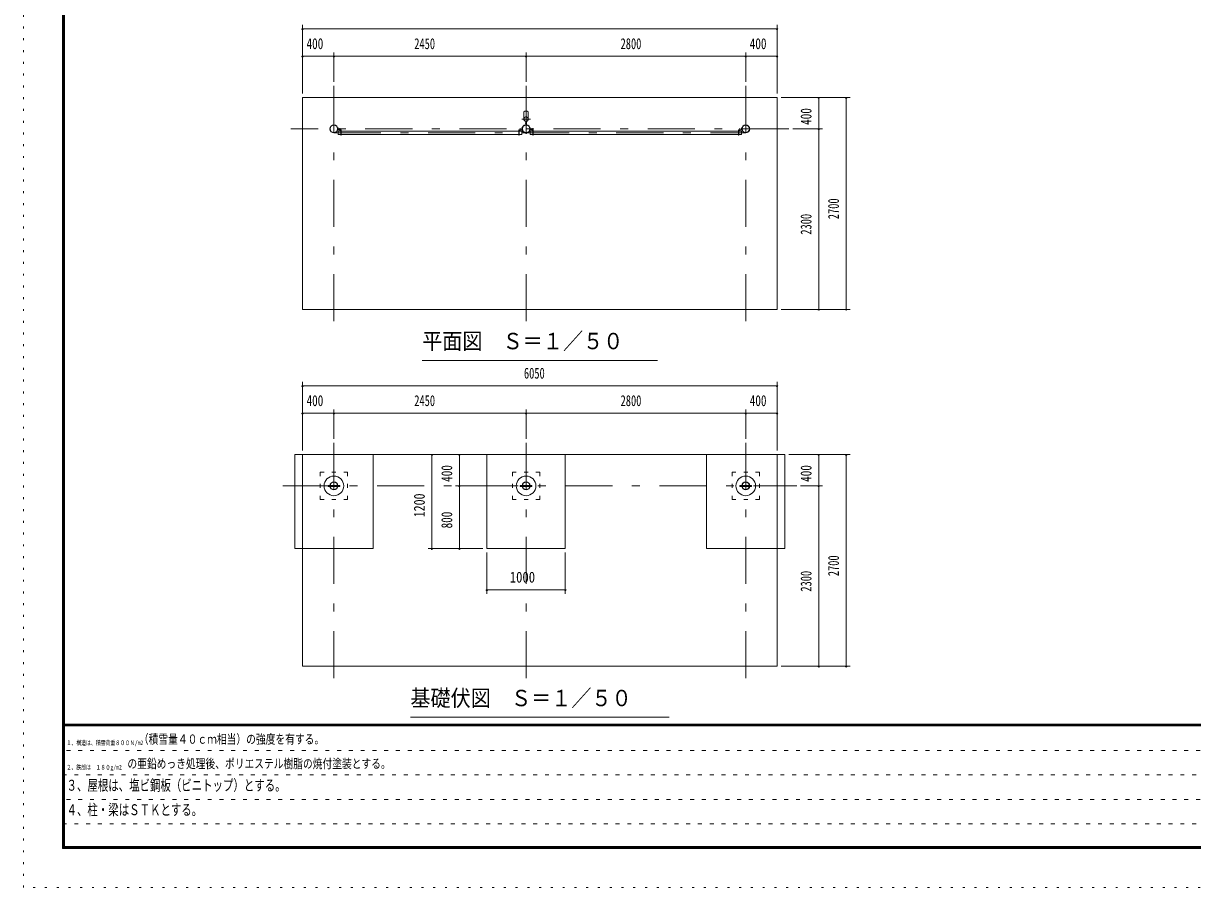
# Model space of a CAD drawing. Units: millimetres, scale not verified. Extents: x -22929 to 22939, y -10500 to 10500.
# Drawn here: x -6761 to 8145, y -10500 to 515 of the extents above; entities that cross this region are included whole.
import ezdxf
from ezdxf.enums import TextEntityAlignment as Align

# ---------------------------------------------------------------- set-up
doc = ezdxf.new("R2010")
doc.units = ezdxf.units.MM
doc.header["$LTSCALE"] = 50
for name, pattern in [('USER1', [3, 1, -2]), ('USER3', [24, 12, -5, 2, -5]), ('USER4', [3, 0.5, -2.5])]:
    doc.linetypes.add(name, pattern=pattern)
doc.layers.add('0-1_0-F1TEXT', color=7, linetype='Continuous')
for name, color, linetype, lineweight in [('0-2_1-05BOLD', 7, 'Continuous', 18), ('0-3_1-25CENTER', 3, 'USER3', 18), ('0-5_1-55DIM', 3, 'Continuous', 18), ('0-C_F-F1PAPER', 5, 'Continuous', 18), ('0-D_F-E_J_ADD', 5, 'USER4', 18)]:
    doc.layers.add(name, color=color, linetype=linetype, lineweight=lineweight)
doc.styles.add('ＭＳ ゴシック', font='')
doc.styles.get('ＭＳ ゴシック').set_extended_font_data('MS Gothic')

msp = doc.modelspace()

# ---------------------------------------------------------------- linework, layer by layer
at = {"layer": '0-2_1-05BOLD'}
for p, q in [((-379.89, -695.56), (-379.89, -610.98)), ((-356.99, -733.82), (-356.99, -777.13)), ((-355.39, -778.62), (-355.39, -732.42)), ((-349.39, -732.42), (-349.39, -778.62)), ((-347.79, -777.13), (-347.79, -733.82)), ((-324.89, -610.98), (-324.89, -695.56)), ((-2746.39, -839.33), (-2716.8, -839.33)), ((-2716.8, -842.53), (-2746.39, -842.53)), ((-2714.8, -844.53), (-2714.8, -910.33)), ((-2711.6, -857.13), (-443.19, -857.13)), ((-437.99, -839.33), (-408.39, -839.33)), ((-408.39, -842.53), (-437.99, -842.53)), ((-264.79, -857.13), (-299.89, -857.13)), ((-296.39, -839.33), (-266.79, -839.33)), ((-266.79, -842.53), (-296.39, -842.53)), ((2356.81, -857.13), (-261.59, -857.13)), ((2395.1, -857.13), (2360.01, -857.13)), ((2362.01, -839.33), (2391.61, -839.33)), ((2391.61, -842.53), (2362.01, -842.53)), ((2395.1, -899.83), (2395.1, -857.13)), ((-2714.8, -899.83), (-2749.89, -899.83)), ((-443.19, -899.83), (-2711.6, -899.83)), ((-261.59, -899.83), (2356.81, -899.83)), ((2360.01, -899.83), (2395.1, -899.83)), ((2947.61, -4979.33), (-3302.39, -4979.33)), ((-852.39, -4979.33), (-852.39, -6179.33)), ((-2848.54, -5372.83), (-2756.25, -5372.83)), ((-2756.25, -5385.83), (-2848.54, -5385.83)), ((-2752.01, -5372.83), (-2727.39, -5372.83)), ((-306.25, -5372.83), (-398.54, -5372.83)), ((-398.54, -5385.83), (-306.25, -5385.83)), ((-277.39, -5372.83), (-302.01, -5372.83)), ((2397.22, -5372.83), (2372.61, -5372.83)), ((2493.75, -5372.83), (2401.46, -5372.83)), ((2401.46, -5385.83), (2493.75, -5385.83))]:
    msp.add_line(p, q, dxfattribs=at)
msp.add_lwpolyline([(-3202.39, -3129.33), (2847.6, -3129.33), (2847.6, -429.33), (-3202.39, -429.33)], close=True, dxfattribs=at)
for points in [[(-2748.4, -837.33), (-2748.4, -817.33), (-2751.6, -817.33), (-2751.6, -837.33)], [(-2749.89, -899.83), (-2749.89, -857.13), (-2714.8, -857.13)], [(-2714.8, -910.33), (-2711.6, -910.33), (-2711.6, -844.53)], [(-439.99, -844.53), (-439.99, -910.33), (-443.19, -910.33), (-443.19, -844.53)], [(-439.99, -857.13), (-404.9, -857.13), (-404.9, -899.83), (-439.99, -899.83)], [(-406.39, -837.33), (-406.39, -817.33), (-403.19, -817.33), (-403.19, -837.33)], [(-301.59, -837.33), (-301.59, -817.33), (-298.39, -817.33), (-298.39, -837.33)], [(-299.89, -857.13), (-299.89, -899.83), (-264.79, -899.83)], [(-264.79, -844.53), (-264.79, -910.33), (-261.59, -910.33), (-261.59, -844.53)], [(2360.01, -844.53), (2360.01, -910.33), (2356.81, -910.33), (2356.81, -844.53)], [(2393.61, -837.33), (2393.61, -817.33), (2396.81, -817.33), (2396.81, -837.33)], [(-3302.39, -4979.33), (-3302.39, -6179.33), (-2302.39, -6179.33), (-2302.39, -4979.33)], [(-3202.39, -4979.33), (-3202.39, -7679.32), (2847.6, -7679.32), (2847.6, -4979.33)], [(-852.39, -6179.33), (147.61, -6179.33), (147.61, -4979.33)], [(2947.61, -4979.33), (2947.61, -6179.33), (1947.6, -6179.33), (1947.6, -4979.33)], [(-2852.78, -5385.83), (-2877.39, -5385.83), (-2877.39, -5372.83), (-2852.78, -5372.83)], [(-2727.39, -5372.83), (-2727.39, -5385.83), (-2752.01, -5385.83)], [(-402.78, -5372.83), (-427.39, -5372.83), (-427.39, -5385.83), (-402.78, -5385.83)], [(-302.01, -5385.83), (-277.39, -5385.83), (-277.39, -5372.83)], [(2372.61, -5372.83), (2372.61, -5385.83), (2397.22, -5385.83)], [(2497.99, -5385.83), (2522.61, -5385.83), (2522.61, -5372.83), (2497.99, -5372.83)]]:
    msp.add_lwpolyline(points, dxfattribs=at)
at = {"layer": '0-2_1-05BOLD', "linetype": 'USER1'}
for points in [[(-2627.39, -5204.33), (-2977.39, -5204.33), (-2977.39, -5554.33), (-2627.39, -5554.33)], [(-177.39, -5204.33), (-527.39, -5204.33), (-527.39, -5554.33), (-177.39, -5554.33)], [(2272.61, -5204.33), (2272.61, -5554.33), (2622.61, -5554.33), (2622.61, -5204.33)]]:
    msp.add_lwpolyline(points, close=True, dxfattribs=at)
at = {"layer": '0-2_1-05BOLD'}
for centre, radius in [((-352.39, -705.08), 27.5), ((-352.39, -673.73), 2.25), ((-2802.39, -829.33), 50.8), ((-2802.39, -829.33), 46.6), ((-352.39, -829.33), 50.8), ((-352.39, -829.33), 46.6), ((-352.39, -883.98), 2.25), ((2447.61, -829.33), 50.8), ((2447.61, -829.33), 46.6), ((-2802.39, -5379.33), 125), ((-2802.39, -5379.33), 50.8), ((-2802.39, -5379.33), 46.6), ((-352.39, -5379.33), 125), ((-352.39, -5379.33), 50.8), ((-352.39, -5379.33), 46.6), ((2447.6, -5379.33), 125), ((2447.6, -5379.33), 50.8), ((2447.6, -5379.33), 46.6)]:
    msp.add_circle(centre, radius, dxfattribs=at)
for centre, radius, start, end in [((-352.39, -705.08), 29.1, 95.93016, 260.90512), ((-352.39, -646.48), 44.9, 52.23546, 127.76454), ((-352.39, -722.48), 44.9, 109.58864, 127.76454), ((-352.39, -673.73), 3.85, 321.34222, 270), ((-352.39, -705.08), 29.1, 279.09488, 90), ((-352.39, -722.48), 44.9, 52.23546, 70.41136), ((-2746.39, -837.33), 5.2, 180, 270), ((-2746.39, -837.33), 2, 180, 270), ((-2716.8, -844.53), 5.2, 0, 90), ((-2716.8, -844.53), 2, 0, 90), ((-437.99, -844.53), 5.2, 90, 180), ((-437.99, -844.53), 2, 90, 180), ((-408.39, -837.33), 2, 270, 0), ((-408.39, -837.33), 5.2, 270, 0), ((-352.39, -829.33), 52.4, 95.03447, 266.65567), ((-352.39, -883.98), 3.85, 90, 37.90752), ((-352.39, -829.33), 52.4, 270, 84.95879), ((-296.39, -837.33), 5.2, 180, 270), ((-296.39, -837.33), 2, 180, 270), ((-266.79, -844.53), 5.2, 0, 90), ((-266.79, -844.53), 2, 0, 90), ((2362.01, -844.53), 5.2, 90, 180), ((2362.01, -844.53), 2, 90, 180), ((2391.61, -837.33), 2, 270, 0), ((2391.61, -837.33), 5.2, 270, 0)]:
    msp.add_arc(centre, radius, start, end, dxfattribs=at)
at = {"layer": '0-3_1-25CENTER'}
for p, q in [((-2802.39, -279.33), (-2802.39, -3279.33)), ((-352.39, -3279.33), (-352.39, -279.33)), ((2447.61, -279.33), (2447.61, -3279.33)), ((-297.39, -705.08), (-407.39, -705.08)), ((2997.6, -829.33), (-3352.39, -829.33)), ((-2802.39, -878.48), (2447.61, -878.48)), ((-2726.59, -820.33), (-2726.59, -862.13)), ((-428.2, -862.13), (-428.2, -820.33)), ((-363.16, -755.56), (-341.63, -755.56)), ((-276.59, -820.33), (-276.59, -862.13)), ((2371.81, -862.13), (2371.81, -820.33)), ((-2802.39, -7829.32), (-2802.39, -4829.33)), ((-352.39, -7829.32), (-352.39, -4829.33)), ((2447.61, -4829.33), (2447.61, -7829.32)), ((-3452.39, -5379.33), (3097.6, -5379.33))]:
    msp.add_line(p, q, dxfattribs=at)
at = {"layer": '0-5_1-55DIM'}
for p, q in [((-3202.39, -379.33), (-3202.39, 495.67)), ((2847.6, 495.67), (2847.6, -379.33)), ((-3192.39, 445.67), (-3212.39, 445.67)), ((-3202.39, 445.67), (2847.6, 445.67)), ((2857.6, 445.67), (2837.6, 445.67)), ((-3192.39, 95.67), (-3212.39, 95.67)), ((-3202.39, 95.67), (-2802.39, 95.67)), ((-2792.39, 95.67), (-2812.39, 95.67)), ((-2802.39, 145.67), (-2802.39, -229.33)), ((-2802.39, 95.67), (-352.39, 95.67)), ((-342.39, 95.67), (-362.39, 95.67)), ((-352.39, -229.33), (-352.39, 145.67)), ((-352.39, 95.67), (2447.61, 95.67)), ((2457.61, 95.67), (2437.61, 95.67)), ((2447.61, -229.33), (2447.61, 145.67)), ((2447.61, 95.67), (2847.6, 95.67)), ((2857.6, 95.67), (2837.6, 95.67)), ((2897.6, -429.33), (3777.61, -429.33)), ((3387.6, -429.33), (3367.6, -429.33)), ((3377.6, -829.33), (3377.6, -429.33)), ((3737.61, -429.33), (3717.61, -429.33)), ((3727.61, -3129.33), (3727.61, -429.33)), ((3427.6, -829.33), (3047.6, -829.33)), ((3387.6, -829.33), (3367.6, -829.33)), ((3377.6, -3129.33), (3377.6, -829.33)), ((2897.6, -3129.33), (3777.61, -3129.33)), ((3387.6, -3129.33), (3367.6, -3129.33)), ((3737.61, -3129.33), (3717.61, -3129.33)), ((-1677.39, -3779.33), (1322.61, -3779.33)), ((-3192.39, -4104.33), (-3212.39, -4104.33)), ((-3202.39, -4054.33), (-3202.39, -4929.33)), ((-3202.39, -4104.33), (2847.6, -4104.33)), ((2857.6, -4104.33), (2837.6, -4104.33)), ((2847.6, -4929.33), (2847.6, -4054.33)), ((-3192.39, -4454.33), (-3212.39, -4454.33)), ((-3202.39, -4454.33), (-2802.39, -4454.33)), ((-2792.39, -4454.33), (-2812.39, -4454.33)), ((-2802.39, -4779.33), (-2802.39, -4404.33)), ((-2802.39, -4454.33), (-352.39, -4454.33)), ((-342.39, -4454.33), (-362.39, -4454.33)), ((-352.39, -4779.33), (-352.39, -4404.33)), ((-352.39, -4454.33), (2447.61, -4454.33)), ((2457.61, -4454.33), (2437.61, -4454.33)), ((2447.61, -4404.33), (2447.61, -4779.33)), ((2447.61, -4454.33), (2847.6, -4454.33)), ((2857.6, -4454.33), (2837.6, -4454.33)), ((-902.39, -4979.33), (-1602.39, -4979.33)), ((-1542.39, -4979.33), (-1562.39, -4979.33)), ((-1552.39, -6179.33), (-1552.39, -4979.33)), ((-1192.39, -4979.33), (-1212.39, -4979.33)), ((-1202.39, -5379.33), (-1202.39, -4979.33)), ((3777.61, -4979.33), (2997.61, -4979.33)), ((3387.6, -4979.33), (3367.6, -4979.33)), ((3377.6, -5379.33), (3377.6, -4979.33)), ((3737.61, -4979.33), (3717.61, -4979.33)), ((3727.61, -7679.32), (3727.61, -4979.33)), ((-1252.39, -5379.33), (-902.39, -5379.33)), ((-1192.39, -5379.33), (-1212.39, -5379.33)), ((-1202.39, -6179.33), (-1202.39, -5379.33)), ((3147.61, -5379.33), (3427.6, -5379.33)), ((3387.6, -5379.33), (3367.6, -5379.33)), ((3377.6, -7679.32), (3377.6, -5379.33)), ((-902.39, -6179.33), (-1602.39, -6179.33)), ((-1542.39, -6179.33), (-1562.39, -6179.33)), ((-1192.39, -6179.33), (-1212.39, -6179.33)), ((-852.39, -6229.33), (-852.39, -6754.33)), ((147.61, -6754.33), (147.61, -6229.33)), ((-842.39, -6704.33), (-862.39, -6704.33)), ((-852.39, -6704.33), (147.61, -6704.33)), ((157.61, -6704.33), (137.61, -6704.33)), ((2897.6, -7679.32), (3777.61, -7679.32)), ((3387.6, -7679.32), (3367.6, -7679.32)), ((3737.61, -7679.32), (3717.61, -7679.32)), ((1472.61, -8329.32), (-1827.39, -8329.32))]:
    msp.add_line(p, q, dxfattribs=at)
for centre in [(-3202.39, 445.67), (2847.6, 445.67), (-3202.39, 95.67), (-2802.39, 95.67), (-352.39, 95.67), (2447.61, 95.67), (2847.6, 95.67), (3377.6, -429.33), (3727.61, -429.33), (3377.6, -829.33), (3377.6, -3129.33), (3727.61, -3129.33), (-3202.39, -4104.33), (2847.6, -4104.33), (-3202.39, -4454.33), (-2802.39, -4454.33), (-352.39, -4454.33), (2447.61, -4454.33), (2847.6, -4454.33), (-1552.39, -4979.33), (-1202.39, -4979.33), (3377.6, -4979.33), (3727.61, -4979.33), (-1202.39, -5379.33), (3377.6, -5379.33), (-1552.39, -6179.33), (-1202.39, -6179.33), (-852.39, -6704.33), (147.61, -6704.33), (3377.6, -7679.32), (3727.61, -7679.32)]:
    msp.add_arc(centre, 10, 180, 0, dxfattribs=at)
at = {"layer": '0-C_F-F1PAPER'}
for p, q in [((22413.96, -8415), (-6236.04, -8415)), ((-6236.04, -8417.5), (22413.96, -8417.5)), ((22413.96, -8420), (-6236.04, -8420)), ((-6236.04, -8422.5), (22413.96, -8422.5)), ((22413.96, -8425), (-6236.04, -8425)), ((-6236.04, -8427.5), (22413.96, -8427.5)), ((22413.96, -8430), (-6236.04, -8430)), ((-6236.04, -8432.5), (22413.96, -8432.5)), ((22413.96, -8435), (-6236.04, -8435)), ((-6236.04, -8437.5), (22413.96, -8437.5)), ((22413.96, -8440), (-6236.04, -8440))]:
    msp.add_line(p, q, dxfattribs=at)
at = {"layer": '0-C_F-F1PAPER', "color": 6, "linetype": 'USER1'}
for p, q in [((11988.96, -8752), (-6261.04, -8752)), ((-6261.04, -9064), (11988.96, -9064)), ((11988.96, -9376), (-6261.04, -9376)), ((-6261.04, -9688), (9480.96, -9688))]:
    msp.add_line(p, q, dxfattribs=at)
at = {"layer": '0-C_F-F1PAPER'}
for points in [[(22438.96, -10000), (-6261.04, -10000), (-6261.04, 10100), (22438.96, 10100)], [(22436.46, -9997.5), (-6258.54, -9997.5), (-6258.54, 10097.5), (22436.46, 10097.5)], [(22433.96, -9995), (22433.96, 10095), (-6256.04, 10095), (-6256.04, -9995)], [(22431.46, -9992.5), (-6253.54, -9992.5), (-6253.54, 10092.5), (22431.46, 10092.5)], [(22428.96, -9990), (22428.96, 10090), (-6251.04, 10090), (-6251.04, -9990)], [(22426.46, -9987.5), (-6248.54, -9987.5), (-6248.54, 10087.5), (22426.46, 10087.5)], [(22423.96, -9985), (22423.96, 10085), (-6246.04, 10085), (-6246.04, -9985)], [(22421.46, -9982.5), (-6243.54, -9982.5), (-6243.54, 10082.5), (22421.46, 10082.5)], [(22418.96, -9980), (-6241.04, -9980), (-6241.04, 10080), (22418.96, 10080)], [(22416.46, -9977.5), (-6238.54, -9977.5), (-6238.54, 10077.5), (22416.46, 10077.5)], [(22413.96, -9975), (22413.96, 10075), (-6236.04, 10075), (-6236.04, -9975)]]:
    msp.add_lwpolyline(points, close=True, dxfattribs=at)
at = {"layer": '0-D_F-E_J_ADD'}
msp.add_lwpolyline([(22938.96, -10500), (-6761.04, -10500), (-6761.04, 10500), (22938.96, 10500)], close=True, dxfattribs=at)

# ---------------------------------------------------------------- texts
at = {"layer": '0-1_0-F1TEXT', "style": 'ＭＳ ゴシック'}
for s, height, width, p in [('１、構造は、積雪荷重８００Ｎ/m2', 59.2, 0.75, (-6211.04, -8702)), ('（積雪量４０ｃｍ相当）の強度を有する。', 118.4, 0.75, (-5288.59, -8702)), ('２、鉄部は\u3000１８０g/m2', 59.2, 0.75, (-6211.04, -9014)), ('\u3000の亜鉛めっき処理後、ポリエステル樹脂の焼付塗装とする。', 118.4, 0.75, (-5559.07, -9014)), ('３、屋根は、塩ビ鋼板（ビニトップ）とする。', 139.3, 0.7, (-6211.04, -9307)), ('４、柱・梁はＳＴＫとする。', 139.3, 0.7, (-6211.04, -9619))]:
    msp.add_text(s, height=height, dxfattribs=dict(at, width=width)).set_placement(p, align=Align.BOTTOM_LEFT)
at = {"layer": '0-5_1-55DIM', "color": 7, "style": 'ＭＳ ゴシック'}
for s, height, width, p in [('400', 139.3, 0.75, (-3151.13, 145.67)), ('2450', 139.3, 0.7, (-1778.1, 145.67)), ('2800', 139.3, 0.7, (851.97, 145.67)), ('400', 139.3, 0.75, (2498.87, 145.67)), ('平面図\u3000Ｓ＝１／５０', 208.9, 0.9, (-1677.39, -3700.83)), ('6050', 139.3, 0.7, (-380, -4054.32)), ('400', 139.3, 0.75, (-3151.13, -4404.33)), ('2450', 139.3, 0.7, (-1778.1, -4404.33)), ('2800', 139.3, 0.7, (851.97, -4404.33)), ('400', 139.3, 0.75, (2498.87, -4404.33)), ('1000', 139.3, 0.85, (-560.37, -6654.33)), ('基礎伏図\u3000Ｓ＝１／５０', 208.9, 0.9, (-1827.39, -8250.82))]:
    msp.add_text(s, height=height, dxfattribs=dict(at, width=width)).set_placement(p, align=Align.BOTTOM_LEFT)
for s, width, p in [('400', 0.75, (3327.6, -778.06)), ('2700', 0.7, (3677.61, -1980.67)), ('2300', 0.7, (3327.6, -2177.82)), ('400', 0.75, (-1252.39, -5328.06)), ('400', 0.75, (3327.6, -5328.06)), ('1200', 0.8, (-1602.39, -5779.37)), ('800', 0.75, (-1252.39, -5921.41)), ('2700', 0.7, (3677.61, -6530.66)), ('2300', 0.7, (3327.6, -6727.81))]:
    msp.add_text(s, height=139.3, rotation=90, dxfattribs=dict(at, width=width)).set_placement(p, align=Align.BOTTOM_LEFT)

doc.saveas('drawing.dxf')
